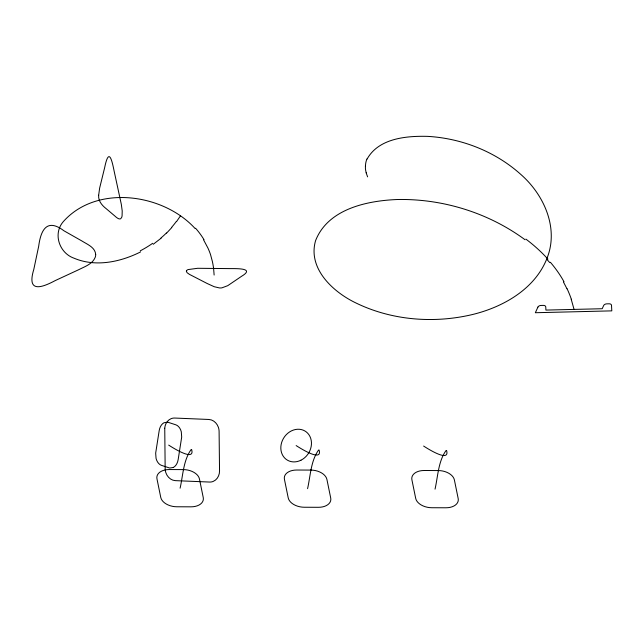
<?xml version="1.0" encoding="UTF-8"?>
<svg xmlns="http://www.w3.org/2000/svg" width="644" height="644" viewBox="0 0 644 644"><rect width="100%" height="100%" fill="white"/><g stroke="black" fill="none" stroke-linecap="round" stroke-linejoin="round"><path stroke-width="0.97" d="M365.414 165.806L365.43 168.615A95.916 44.822 6 0 0 366.243 172.825M180.103 488.184C183.009 475.377 183.307 460.476 191.115 449.56L191.654 449.584C195.293 462.311 171.425 446.88 168.68 445.101M307.574 488.667C310.48 475.852 310.77 460.951 318.579 450.035L319.118 450.059C322.765 462.795 298.897 447.363 296.143 445.576M435.038 489.142C437.944 476.327 438.242 461.426 446.051 450.51L446.59 450.542C450.228 463.269 426.36 447.838 423.615 446.051M367.08 159.076C378.664 138.259 406.34 135.795 427.713 136.375C461.724 138.339 495.341 151.541 520.755 174.379C543.327 194.094 558.445 226.567 547.778 256.24C536.412 288.23 503.882 306.906 472.438 314.538C433.863 323.699 391.81 320.422 355.987 302.994C333.157 292.11 307.494 268.588 315.568 240.663C327.981 208.93 366.943 200.711 397.396 199.511C442.75 198.618 488.498 212.794 525.053 239.737M180.529 215.764L176.52 221.625M171.795 227.533L166.595 233.136M161.081 238.224L153.248 244.269M140.593 251.909C120.46 262.044 95.602 267.324 74.132 258.236C59.473 253.229 52.711 234.013 63.136 221.826C96.431 184.023 163.238 193.466 195.124 228.54M173.365 467.455L169.678 468.035L161.547 465.387A10.401 7.205 86.3 0 1 156.065 458.448L155.671 453.126L159.189 430.627A11.737 8.13 86.3 0 1 163.995 422.746L167.673 422.158L175.812 424.807A10.401 7.205 86.3 0 1 181.286 431.754L181.689 437.067L178.163 459.575A11.737 8.13 86.3 0 1 173.357 467.447M547.006 259.508L549.718 262.551M203.601 239.89L207.948 248.077A78.174 72.233 -4.6 0 1 210.524 254.573L212.367 261.432A89.564 82.923 -13.4 0 1 213.575 268.387M563.411 281.911L566.953 288.77M367.603 176.858L366.138 172.817M571.196 299.194L574.062 309.41M213.591 268.387L214.13 275.044M195.559 228.218A84.195 76.612 5.8 0 1 204.003 239.697M152.676 243.303A84.195 61.478 -40.1 0 1 140.255 250.846M166.418 232.967A78.174 62.532 -41.3 0 1 160.92 238.03M176.311 221.496A89.564 74.656 -40.7 0 1 171.594 227.38M567.09 288.745A153.505 110.414 13.2 0 1 571.317 299.186M550.395 262.285A139.828 99.57 14.6 0 1 564.015 281.79M525.907 239.117A144.61 100.754 16.5 0 1 547.931 259.138M365.494 165.822A89.323 41.707 9 0 1 366.887 159.028M98.661 195.229C98.105 200.904 102.074 205.533 106.284 208.753L114.608 215.804C116.331 217.326 120.356 221.254 121.708 217.334A7.1 2.391 85.4 0 0 122.078 215.853L122.215 210.934L121.322 204.357L114.133 171.111C111.613 158.44 108.715 147.79 104.65 167.665L99.635 188.12L98.661 195.229M164.751 428.228L165.162 468.582A13.596 13.548 19.3 0 0 165.927 472.897C167.295 476.954 170.982 480.456 175.41 480.641L209.558 482.05A8.694 8.654 19.3 0 0 213.269 481.39C217.366 479.683 219.636 475.135 219.54 470.836L219.097 431.528A13.596 13.548 19.3 0 0 218.34 427.214C216.964 423.156 213.277 419.655 208.857 419.469L174.701 418.053A8.694 8.654 19.3 0 0 170.99 418.721C167.239 420.282 164.985 424.275 164.751 428.228M95.69 254.485L95.666 255.185A7.744 6.231 -56.5 0 1 95.223 257.294C92.478 264.129 84.742 266.6 78.713 269.699L55.134 280.631C40.049 288.697 26.879 292.046 33.802 269.393L38.696 246.185C40.878 229.449 47.205 218.131 63.998 230.818L82.013 241.041C87.254 244.382 95.175 247.296 95.69 254.485M186.358 271.092L187.034 272.654L189.481 274.392L207.143 283.489L214.259 286.725L219.451 287.932A4.307 1.586 -1.7 0 0 221.882 287.852L227.734 285.678L241.548 276.308C256.143 267.614 234.617 268.717 228.99 268.596L197.619 268.29L188.096 269.578A6.48 2.391 -1.7 0 0 186.784 270.391L186.358 271.092M537.901 307.124L535.341 312.726L611.8 310.867L611.51 305.337A2.874 1.892 -12.1 0 0 609.071 303.799L606.761 303.855A2.874 1.892 -12.1 0 0 603.661 305.53L602.196 308.726L545.919 310.086L545.758 306.93A2.874 1.892 -12.1 0 0 543.311 305.393L541 305.449A2.874 1.892 -12.1 0 0 537.901 307.124M183.387 469.605L169.219 469.548A14.385 9.153 8.7 0 0 156.959 478.806L160.758 497.41A14.385 9.153 8.7 0 0 176.818 506.772L190.986 506.828A14.385 9.153 8.7 0 0 203.246 497.571L199.447 478.959A14.385 9.153 8.7 0 0 183.387 469.605M310.851 470.08L296.691 470.031A14.385 9.153 8.7 0 0 284.423 479.281L288.222 497.893A14.385 9.153 8.7 0 0 304.29 507.247L318.45 507.303A14.385 9.153 8.7 0 0 330.718 498.054L326.919 479.442A14.385 9.153 8.7 0 0 310.851 470.08M438.323 470.563L424.154 470.506A14.385 9.153 8.7 0 0 411.894 479.756L415.694 498.367A14.385 9.153 8.7 0 0 431.754 507.73L445.922 507.778A14.385 9.153 8.7 0 0 458.182 498.528L454.382 479.917A14.385 9.153 8.7 0 0 438.323 470.563M300.965 460.21A17.018 14.571 -57.3 0 0 306.343 431.971A17.018 14.571 -57.3 0 0 281.138 444.537A17.018 14.571 -57.3 0 0 300.965 460.21"/></g></svg>
